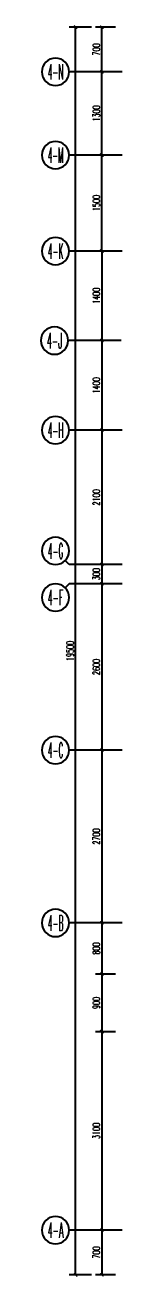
# Model space of a CAD drawing. Extents: x 184967 to 628822, y -100826 to 121332.
# Drawn here: x 252959 to 254225, y 290 to 19855 of the extents above; entities that cross this region are included whole.
import ezdxf
from ezdxf.enums import TextEntityAlignment as Align

# ---------------------------------------------------------------- set-up
doc = ezdxf.new("R2010")
doc.units = 0
doc.header["$MEASUREMENT"] = 0
for name, color, linetype in [('AXIS_TEXT', 7, 'Continuous'), ('PUB_DIM', 3, 'Continuous'), ('WALL', 145, 'Continuous')]:
    doc.layers.add(name, color=color, linetype=linetype)
doc.styles.add('_TCH_AXIS', font='COMPLEX', dxfattribs={"bigfont": 'GBCBIG'})
doc.styles.add('COMPLEX', font='COMPLEX')
doc.styles.add('尺寸标注', font='txt.shx', dxfattribs={"width": 0.6, "height": 110})
doc.dimstyles.new('1-50', dxfattribs={"dimscale": 50, "dimtxt": 110, "dimasz": 1, "dimexe": 2, "dimexo": 2, "dimgap": 0.6, "dimtad": 1, "dimdec": 0, "dimrnd": 5, "dimtxsty": '尺寸标注', "dimblk": 'ARCHTICK', "dimcen": 2.5, "dimclrd": 251, "dimclre": 251, "dimclrt": 50, "dimadec": 0, "dimazin": 0, "dimtfac": 1, "dimtdec": 0, "dimtix": 1, "dimtmove": 2, "dimatfit": 3, "dimldrblk": 'DOT', "dimfxl": 0, "dimarcsym": 0})

# ---------------------------------------------------------------- blocks, each defined once
blk = doc.blocks.new('_ArchTick')
at = {"color": 0, "linetype": 'ByBlock', "const_width": 0.4}
blk.add_lwpolyline([(-0.5, -0.5), (0.5, 0.5)], dxfattribs=at)
blk = doc.blocks.new('*D736')
at = {"layer": 'Defpoints', "color": 0, "linetype": 'ByBlock', "transparency": 16777216}
for p in [(253500, 19823), (254225, 19823), (254225, 323)]:
    blk.add_point(p, dxfattribs=at)
at = {"layer": 'PUB_DIM', "color": 251, "lineweight": -2, "transparency": 16777216}
for p, q in [((253750, 19823), (253400, 19823)), ((253500, 323), (253500, 19823)), ((253750, 323), (253400, 323))]:
    blk.add_line(p, q, dxfattribs=at)
at = {"layer": 'PUB_DIM', "color": 251, "linetype": 'ByBlock', "lineweight": -2, "transparency": 16777216, "xscale": 50, "yscale": 50, "zscale": 50}
for p, rotation in [((253500, 19823), 90), ((253500, 323), 270)]:
    blk.add_blockref('_ArchTick', p, dxfattribs=dict(at, rotation=rotation))
at = {"layer": 'PUB_DIM', "color": 50, "linetype": 'ByBlock', "transparency": 16777216, "insert": (253415, 10073), "char_height": 110, "attachment_point": 5, "rotation": 90, "style": '尺寸标注'}
blk.add_mtext('19500', dxfattribs=at)
blk = doc.blocks.new('_Dot')
at = {"color": 0, "linetype": 'ByBlock', "lineweight": -2}
blk.add_line((-0.5, 0), (-1, 0), dxfattribs=at)
at = {"color": 0, "linetype": 'ByBlock', "const_width": 0.5}
blk.add_lwpolyline([(-0.25, 0, 1), (0.25, 0, 1)], format="xyb", close=True, dxfattribs=at)
blk = doc.blocks.new('*D737')
at = {"layer": 'Defpoints', "color": 0, "linetype": 'ByBlock', "transparency": 16777216}
for p in [(253909, 19823), (254225, 19823), (254225, 19123)]:
    blk.add_point(p, dxfattribs=at)
at = {"layer": 'PUB_DIM', "color": 251, "lineweight": -2, "transparency": 16777216}
for p, q in [((254125, 19823), (253809, 19823)), ((253909, 19123), (253909, 19823)), ((254125, 19123), (253809, 19123))]:
    blk.add_line(p, q, dxfattribs=at)
at = {"layer": 'PUB_DIM', "color": 251, "linetype": 'ByBlock', "lineweight": -2, "transparency": 16777216, "xscale": 50, "yscale": 50, "zscale": 50}
for p, rotation in [((253909, 19823), 90), ((253909, 19123), 270)]:
    blk.add_blockref('_ArchTick', p, dxfattribs=dict(at, rotation=rotation))
at = {"layer": 'PUB_DIM', "color": 50, "linetype": 'ByBlock', "transparency": 16777216, "insert": (253824, 19473), "char_height": 110, "attachment_point": 5, "rotation": 90, "style": '尺寸标注'}
blk.add_mtext('700', dxfattribs=at)
blk = doc.blocks.new('*D738')
at = {"layer": 'Defpoints', "color": 0, "linetype": 'ByBlock', "transparency": 16777216}
for p in [(253909, 19123), (254225, 19123), (254225, 17823)]:
    blk.add_point(p, dxfattribs=at)
at = {"layer": 'PUB_DIM', "color": 251, "lineweight": -2, "transparency": 16777216}
for p, q in [((254125, 19123), (253809, 19123)), ((253909, 17823), (253909, 19123)), ((254125, 17823), (253809, 17823))]:
    blk.add_line(p, q, dxfattribs=at)
at = {"layer": 'PUB_DIM', "color": 251, "linetype": 'ByBlock', "lineweight": -2, "transparency": 16777216, "xscale": 50, "yscale": 50, "zscale": 50}
for p, rotation in [((253909, 19123), 90), ((253909, 17823), 270)]:
    blk.add_blockref('_ArchTick', p, dxfattribs=dict(at, rotation=rotation))
at = {"layer": 'PUB_DIM', "color": 50, "linetype": 'ByBlock', "transparency": 16777216, "insert": (253824, 18473), "char_height": 110, "attachment_point": 5, "rotation": 90, "style": '尺寸标注'}
blk.add_mtext('1300', dxfattribs=at)
blk = doc.blocks.new('*D739')
at = {"layer": 'Defpoints', "color": 0, "linetype": 'ByBlock', "transparency": 16777216}
for p in [(253909, 17823), (254225, 17823), (254225, 16323)]:
    blk.add_point(p, dxfattribs=at)
at = {"layer": 'PUB_DIM', "color": 251, "lineweight": -2, "transparency": 16777216}
for p, q in [((254125, 17823), (253809, 17823)), ((253909, 16323), (253909, 17823)), ((254125, 16323), (253809, 16323))]:
    blk.add_line(p, q, dxfattribs=at)
at = {"layer": 'PUB_DIM', "color": 251, "linetype": 'ByBlock', "lineweight": -2, "transparency": 16777216, "xscale": 50, "yscale": 50, "zscale": 50}
for p, rotation in [((253909, 17823), 90), ((253909, 16323), 270)]:
    blk.add_blockref('_ArchTick', p, dxfattribs=dict(at, rotation=rotation))
at = {"layer": 'PUB_DIM', "color": 50, "linetype": 'ByBlock', "transparency": 16777216, "insert": (253824, 17073), "char_height": 110, "attachment_point": 5, "rotation": 90, "style": '尺寸标注'}
blk.add_mtext('1500', dxfattribs=at)
blk = doc.blocks.new('*D740')
at = {"layer": 'Defpoints', "color": 0, "linetype": 'ByBlock', "transparency": 16777216}
for p in [(254225, 16323), (253909, 14923), (254225, 14923)]:
    blk.add_point(p, dxfattribs=at)
at = {"layer": 'PUB_DIM', "color": 251, "lineweight": -2, "transparency": 16777216}
for p, q in [((254125, 16323), (253809, 16323)), ((253909, 16323), (253909, 14923)), ((254125, 14923), (253809, 14923))]:
    blk.add_line(p, q, dxfattribs=at)
at = {"layer": 'PUB_DIM', "color": 251, "linetype": 'ByBlock', "lineweight": -2, "transparency": 16777216, "xscale": 50, "yscale": 50, "zscale": 50}
for p, rotation in [((253909, 16323), 90), ((253909, 14923), 270)]:
    blk.add_blockref('_ArchTick', p, dxfattribs=dict(at, rotation=rotation))
at = {"layer": 'PUB_DIM', "color": 50, "linetype": 'ByBlock', "transparency": 16777216, "insert": (253824, 15623), "char_height": 110, "attachment_point": 5, "rotation": 90, "style": '尺寸标注'}
blk.add_mtext('1400', dxfattribs=at)
blk = doc.blocks.new('*D741')
at = {"layer": 'Defpoints', "color": 0, "linetype": 'ByBlock', "transparency": 16777216}
for p in [(254225, 14923), (253909, 13523), (254225, 13523)]:
    blk.add_point(p, dxfattribs=at)
at = {"layer": 'PUB_DIM', "color": 251, "lineweight": -2, "transparency": 16777216}
for p, q in [((254125, 14923), (253809, 14923)), ((253909, 14923), (253909, 13523)), ((254125, 13523), (253809, 13523))]:
    blk.add_line(p, q, dxfattribs=at)
at = {"layer": 'PUB_DIM', "color": 251, "linetype": 'ByBlock', "lineweight": -2, "transparency": 16777216, "xscale": 50, "yscale": 50, "zscale": 50}
for p, rotation in [((253909, 14923), 90), ((253909, 13523), 270)]:
    blk.add_blockref('_ArchTick', p, dxfattribs=dict(at, rotation=rotation))
at = {"layer": 'PUB_DIM', "color": 50, "linetype": 'ByBlock', "transparency": 16777216, "insert": (253824, 14223), "char_height": 110, "attachment_point": 5, "rotation": 90, "style": '尺寸标注'}
blk.add_mtext('1400', dxfattribs=at)
blk = doc.blocks.new('*D742')
at = {"layer": 'Defpoints', "color": 0, "linetype": 'ByBlock', "transparency": 16777216}
for p in [(254225, 13523), (253909, 11423), (254225, 11423)]:
    blk.add_point(p, dxfattribs=at)
at = {"layer": 'PUB_DIM', "color": 251, "lineweight": -2, "transparency": 16777216}
for p, q in [((254125, 13523), (253809, 13523)), ((253909, 13523), (253909, 11423)), ((254125, 11423), (253809, 11423))]:
    blk.add_line(p, q, dxfattribs=at)
at = {"layer": 'PUB_DIM', "color": 251, "linetype": 'ByBlock', "lineweight": -2, "transparency": 16777216, "xscale": 50, "yscale": 50, "zscale": 50}
for p, rotation in [((253909, 13523), 90), ((253909, 11423), 270)]:
    blk.add_blockref('_ArchTick', p, dxfattribs=dict(at, rotation=rotation))
at = {"layer": 'PUB_DIM', "color": 50, "linetype": 'ByBlock', "transparency": 16777216, "insert": (253824, 12473), "char_height": 110, "attachment_point": 5, "rotation": 90, "style": '尺寸标注'}
blk.add_mtext('2100', dxfattribs=at)
blk = doc.blocks.new('*D743')
at = {"layer": 'Defpoints', "color": 0, "linetype": 'ByBlock', "transparency": 16777216}
for p in [(254225, 11423), (253909, 11123), (254225, 11123)]:
    blk.add_point(p, dxfattribs=at)
at = {"layer": 'PUB_DIM', "color": 251, "lineweight": -2, "transparency": 16777216}
for p, q in [((254125, 11423), (253809, 11423)), ((253909, 11423), (253909, 11123)), ((254125, 11123), (253809, 11123))]:
    blk.add_line(p, q, dxfattribs=at)
at = {"layer": 'PUB_DIM', "color": 251, "linetype": 'ByBlock', "lineweight": -2, "transparency": 16777216, "xscale": 50, "yscale": 50, "zscale": 50}
for p, rotation in [((253909, 11423), 90), ((253909, 11123), 270)]:
    blk.add_blockref('_ArchTick', p, dxfattribs=dict(at, rotation=rotation))
at = {"layer": 'PUB_DIM', "color": 50, "linetype": 'ByBlock', "transparency": 16777216, "insert": (253824, 11273), "char_height": 110, "attachment_point": 5, "rotation": 90, "style": '尺寸标注'}
blk.add_mtext('300', dxfattribs=at)
blk = doc.blocks.new('_AXISO')
blk.add_circle((0, 0), 0.5)
at = {"layer": 'AXIS_TEXT', "style": 'COMPLEX', "width": 1.041667}
blk.add_attdef('A', text='', height=0.56, dxfattribs=at).set_placement((-0.25, -0.28), (0.25, -0.28), align=Align.FIT)
blk = doc.blocks.new('*D744')
at = {"layer": 'Defpoints', "color": 0, "linetype": 'ByBlock', "transparency": 16777216}
for p in [(254225, 11123), (253909, 8523), (254225, 8523)]:
    blk.add_point(p, dxfattribs=at)
at = {"layer": 'WALL', "color": 251, "lineweight": -2, "transparency": 16777216}
for p, q in [((254125, 11123), (253809, 11123)), ((253909, 11123), (253909, 8523)), ((254125, 8523), (253809, 8523))]:
    blk.add_line(p, q, dxfattribs=at)
at = {"layer": 'WALL', "color": 251, "linetype": 'ByBlock', "lineweight": -2, "transparency": 16777216, "xscale": 50, "yscale": 50, "zscale": 50}
for p, rotation in [((253909, 11123), 90), ((253909, 8523), 270)]:
    blk.add_blockref('_ArchTick', p, dxfattribs=dict(at, rotation=rotation))
at = {"layer": 'WALL', "color": 50, "linetype": 'ByBlock', "transparency": 16777216, "insert": (253824, 9823), "char_height": 110, "attachment_point": 5, "rotation": 90, "style": '尺寸标注'}
blk.add_mtext('2600', dxfattribs=at)
blk = doc.blocks.new('*D745')
at = {"layer": 'Defpoints', "color": 0, "linetype": 'ByBlock', "transparency": 16777216}
for p in [(254225, 8523), (253909, 5823), (254225, 5823)]:
    blk.add_point(p, dxfattribs=at)
at = {"layer": 'WALL', "color": 251, "lineweight": -2, "transparency": 16777216}
for p, q in [((254125, 8523), (253809, 8523)), ((253909, 8523), (253909, 5823)), ((254125, 5823), (253809, 5823))]:
    blk.add_line(p, q, dxfattribs=at)
at = {"layer": 'WALL', "color": 251, "linetype": 'ByBlock', "lineweight": -2, "transparency": 16777216, "xscale": 50, "yscale": 50, "zscale": 50}
for p, rotation in [((253909, 8523), 90), ((253909, 5823), 270)]:
    blk.add_blockref('_ArchTick', p, dxfattribs=dict(at, rotation=rotation))
at = {"layer": 'WALL', "color": 50, "linetype": 'ByBlock', "transparency": 16777216, "insert": (253824, 7173), "char_height": 110, "attachment_point": 5, "rotation": 90, "style": '尺寸标注'}
blk.add_mtext('2700', dxfattribs=at)
blk = doc.blocks.new('*D746')
at = {"layer": 'Defpoints', "color": 0, "linetype": 'ByBlock', "transparency": 16777216}
for p in [(254225, 5823), (253909, 5023), (254225, 5023)]:
    blk.add_point(p, dxfattribs=at)
at = {"layer": 'WALL', "color": 251, "lineweight": -2, "transparency": 16777216}
for p, q in [((254125, 5823), (253809, 5823)), ((253909, 5823), (253909, 5023)), ((254125, 5023), (253809, 5023))]:
    blk.add_line(p, q, dxfattribs=at)
at = {"layer": 'WALL', "color": 251, "linetype": 'ByBlock', "lineweight": -2, "transparency": 16777216, "xscale": 50, "yscale": 50, "zscale": 50}
for p, rotation in [((253909, 5823), 90), ((253909, 5023), 270)]:
    blk.add_blockref('_ArchTick', p, dxfattribs=dict(at, rotation=rotation))
at = {"layer": 'WALL', "color": 50, "linetype": 'ByBlock', "transparency": 16777216, "insert": (253824, 5423), "char_height": 110, "attachment_point": 5, "rotation": 90, "style": '尺寸标注'}
blk.add_mtext('800', dxfattribs=at)
blk = doc.blocks.new('*D747')
at = {"layer": 'Defpoints', "color": 0, "linetype": 'ByBlock', "transparency": 16777216}
for p in [(254225, 5023), (253909, 4123), (254225, 4123)]:
    blk.add_point(p, dxfattribs=at)
at = {"layer": 'WALL', "color": 251, "lineweight": -2, "transparency": 16777216}
for p, q in [((254125, 5023), (253809, 5023)), ((253909, 5023), (253909, 4123)), ((254125, 4123), (253809, 4123))]:
    blk.add_line(p, q, dxfattribs=at)
at = {"layer": 'WALL', "color": 251, "linetype": 'ByBlock', "lineweight": -2, "transparency": 16777216, "xscale": 50, "yscale": 50, "zscale": 50}
for p, rotation in [((253909, 5023), 90), ((253909, 4123), 270)]:
    blk.add_blockref('_ArchTick', p, dxfattribs=dict(at, rotation=rotation))
at = {"layer": 'WALL', "color": 50, "linetype": 'ByBlock', "transparency": 16777216, "insert": (253824, 4573), "char_height": 110, "attachment_point": 5, "rotation": 90, "style": '尺寸标注'}
blk.add_mtext('900', dxfattribs=at)
blk = doc.blocks.new('*D748')
at = {"layer": 'Defpoints', "color": 0, "linetype": 'ByBlock', "transparency": 16777216}
for p in [(254225, 4123), (253909, 1023), (254225, 1023)]:
    blk.add_point(p, dxfattribs=at)
at = {"layer": 'WALL', "color": 251, "lineweight": -2, "transparency": 16777216}
for p, q in [((254125, 4123), (253809, 4123)), ((253909, 4123), (253909, 1023)), ((254125, 1023), (253809, 1023))]:
    blk.add_line(p, q, dxfattribs=at)
at = {"layer": 'WALL', "color": 251, "linetype": 'ByBlock', "lineweight": -2, "transparency": 16777216, "xscale": 50, "yscale": 50, "zscale": 50}
for p, rotation in [((253909, 4123), 90), ((253909, 1023), 270)]:
    blk.add_blockref('_ArchTick', p, dxfattribs=dict(at, rotation=rotation))
at = {"layer": 'WALL', "color": 50, "linetype": 'ByBlock', "transparency": 16777216, "insert": (253824, 2573), "char_height": 110, "attachment_point": 5, "rotation": 90, "style": '尺寸标注'}
blk.add_mtext('3100', dxfattribs=at)
blk = doc.blocks.new('*D749')
at = {"layer": 'Defpoints', "color": 0, "linetype": 'ByBlock', "transparency": 16777216}
for p in [(254225, 1023), (253909, 323), (254225, 323)]:
    blk.add_point(p, dxfattribs=at)
at = {"layer": 'WALL', "color": 251, "lineweight": -2, "transparency": 16777216}
for p, q in [((254125, 1023), (253809, 1023)), ((253909, 1023), (253909, 323)), ((254125, 323), (253809, 323))]:
    blk.add_line(p, q, dxfattribs=at)
at = {"layer": 'WALL', "color": 251, "linetype": 'ByBlock', "lineweight": -2, "transparency": 16777216, "xscale": 50, "yscale": 50, "zscale": 50}
for p, rotation in [((253909, 1023), 90), ((253909, 323), 270)]:
    blk.add_blockref('_ArchTick', p, dxfattribs=dict(at, rotation=rotation))
at = {"layer": 'WALL', "color": 50, "linetype": 'ByBlock', "transparency": 16777216, "insert": (253824, 673), "char_height": 110, "attachment_point": 5, "rotation": 90, "style": '尺寸标注'}
blk.add_mtext('700', dxfattribs=at)

msp = doc.modelspace()

# ---------------------------------------------------------------- linework, layer by layer
at = {"layer": 'PUB_DIM', "linetype": 'ByBlock'}
for p, q in [((254225.2, 19122.5), (253400.3, 19122.5)), ((254225.2, 17822.5), (253400.3, 17822.5)), ((254225.2, 16322.5), (253400.3, 16322.5)), ((254210.2, 14922.5), (253385.3, 14922.5)), ((254225.2, 13522.5), (253400.3, 13522.5)), ((253400.3, 11422.5), (253337.8, 11485)), ((254225.2, 11422.5), (253400.3, 11422.5)), ((253400.3, 11122.5), (253337.8, 11060)), ((254225.2, 11122.5), (253400.3, 11122.5)), ((254225.2, 8522.5), (253400.3, 8522.5)), ((254225.2, 5822.5), (253400.3, 5822.5)), ((254225.2, 1022.5), (253400.3, 1022.5))]:
    msp.add_line(p, q, dxfattribs=at)

# ---------------------------------------------------------------- block references
ref = msp.add_blockref('_AXISO', (253187, 19122.5), dxfattribs=dict(at, xscale=-426.6560000000001, yscale=426.6560000000001, zscale=426.6560000000001))
ref.add_attrib('A', '4-N', dxfattribs={"layer": 'AXIS_TEXT', "height": 241.35, "style": '_TCH_AXIS', "width": 0.318182}).set_placement((253066.3, 19001.8), (253307.7, 19001.8), align=Align.FIT)
ref = msp.add_blockref('_AXISO', (253187, 17822.5), dxfattribs=dict(at, xscale=-426.6560000000001, yscale=426.6560000000001, zscale=426.6560000000001))
ref.add_attrib('A', '4-M', dxfattribs={"layer": 'AXIS_TEXT', "height": 241.35, "style": '_TCH_AXIS', "width": 0.308824}).set_placement((253066.3, 17701.8), (253307.7, 17701.8), align=Align.FIT)
ref = msp.add_blockref('_AXISO', (253187, 16322.5), dxfattribs=dict(at, xscale=-426.6560000000001, yscale=426.6560000000001, zscale=426.6560000000001))
ref.add_attrib('A', '4-K', dxfattribs={"layer": 'AXIS_TEXT', "height": 241.35, "style": '_TCH_AXIS', "width": 0.318182}).set_placement((253066.3, 16201.8), (253307.7, 16201.8), align=Align.FIT)
ref = msp.add_blockref('_AXISO', (253172, 14922.5), dxfattribs=dict(at, xscale=-426.6560000000001, yscale=426.6560000000001, zscale=426.6560000000001))
ref.add_attrib('A', '4-J', dxfattribs={"layer": 'AXIS_TEXT', "height": 241.35, "style": '_TCH_AXIS', "width": 0.362069}).set_placement((253051.3, 14801.8), (253292.7, 14801.8), align=Align.FIT)
ref = msp.add_blockref('_AXISO', (253187, 13522.5), dxfattribs=dict(at, xscale=-426.6560000000001, yscale=426.6560000000001, zscale=426.6560000000001))
ref.add_attrib('A', '4-H', dxfattribs={"layer": 'AXIS_TEXT', "height": 241.35, "style": '_TCH_AXIS', "width": 0.313433}).set_placement((253066.3, 13401.8), (253307.7, 13401.8), align=Align.FIT)
ref = msp.add_blockref('_AXISO', (253187, 11635.9), dxfattribs=dict(at, xscale=-426.6560000000001, yscale=426.6560000000001, zscale=426.6560000000001))
ref.add_attrib('A', '4-G', dxfattribs={"layer": 'AXIS_TEXT', "height": 241.35, "style": '_TCH_AXIS', "width": 0.323077}).set_placement((253066.3, 11515.2), (253307.7, 11515.2), align=Align.FIT)
ref = msp.add_blockref('_AXISO', (253187, 10909.2), dxfattribs=dict(at, xscale=-426.6560000000001, yscale=426.6560000000001, zscale=426.6560000000001))
ref.add_attrib('A', '4-F', dxfattribs={"layer": 'AXIS_TEXT', "height": 241.35, "style": '_TCH_AXIS', "width": 0.333333}).set_placement((253066.3, 10788.5), (253307.7, 10788.5), align=Align.FIT)
ref = msp.add_blockref('_AXISO', (253187, 8522.5), dxfattribs=dict(at, xscale=-426.6560000000001, yscale=426.6560000000001, zscale=426.6560000000001))
ref.add_attrib('A', '4-C', dxfattribs={"layer": 'AXIS_TEXT', "height": 241.35, "style": '_TCH_AXIS', "width": 0.33871}).set_placement((253066.3, 8401.8), (253307.7, 8401.8), align=Align.FIT)
ref = msp.add_blockref('_AXISO', (253187, 5822.5), dxfattribs=dict(at, xscale=-426.6560000000001, yscale=426.6560000000001, zscale=426.6560000000001))
ref.add_attrib('A', '4-B', dxfattribs={"layer": 'AXIS_TEXT', "height": 241.35, "style": '_TCH_AXIS', "width": 0.328125}).set_placement((253066.3, 5701.8), (253307.7, 5701.8), align=Align.FIT)
ref = msp.add_blockref('_AXISO', (253187, 1022.5), dxfattribs=dict(at, xscale=-426.6560000000001, yscale=426.6560000000001, zscale=426.6560000000001))
ref.add_attrib('A', '4-A', dxfattribs={"layer": 'AXIS_TEXT', "height": 241.35, "style": '_TCH_AXIS', "width": 0.323077}).set_placement((253066.3, 901.8), (253307.7, 901.8), align=Align.FIT)

# ---------------------------------------------------------------- dimensions: what is measured, and where the dimension line sits
for p1, p2, distance, picture, middle in [((254225.2, 322.5), (254225.2, 19822.5), 725.2, '*D736', (253415, 10072.5)), ((254225.2, 19122.5), (254225.2, 19822.5), 316.3, '*D737', (253823.9, 19472.5)), ((254225.2, 17822.5), (254225.2, 19122.5), 316.3, '*D738', (253823.9, 18472.5)), ((254225.2, 16322.5), (254225.2, 17822.5), 316.3, '*D739', (253823.9, 17072.5))]:
    dim = msp.add_aligned_dim(p1=p1, p2=p2, distance=distance, dimstyle='1-50', override={"dimfxl": 5, "dimfxlon": 1}, dxfattribs=at)
    dim.commit()
    dim.dimension.update_dxf_attribs({"geometry": picture, "text_midpoint": middle})
for base, p1, p2, picture, middle in [((253908.9, 14922.5), (254225.2, 16322.5), (254225.2, 14922.5), '*D740', (253823.9, 15622.5)), ((253908.9, 13522.5), (254225.2, 14922.5), (254225.2, 13522.5), '*D741', (253823.9, 14222.5)), ((253908.9, 11422.5), (254225.2, 13522.5), (254225.2, 11422.5), '*D742', (253823.9, 12472.5)), ((253908.9, 11122.5), (254225.2, 11422.5), (254225.2, 11122.5), '*D743', (253823.9, 11272.5))]:
    dim = msp.add_linear_dim(base=base, p1=p1, p2=p2, angle=270, dimstyle='1-50', override={"dimfxl": 5, "dimfxlon": 1}, dxfattribs=at)
    dim.commit()
    dim.dimension.update_dxf_attribs({"geometry": picture, "text_midpoint": middle})
at = {"layer": 'WALL', "color": 1, "linetype": 'ByBlock'}
for base, p1, p2, picture, middle in [((253908.9, 8522.5), (254225.2, 11122.5), (254225.2, 8522.5), '*D744', (253823.9, 9822.5)), ((253908.9, 5822.5), (254225.2, 8522.5), (254225.2, 5822.5), '*D745', (253823.9, 7172.5)), ((253908.9, 5022.5), (254225.2, 5822.5), (254225.2, 5022.5), '*D746', (253823.9, 5422.5)), ((253908.9, 4122.5), (254225.2, 5022.5), (254225.2, 4122.5), '*D747', (253823.9, 4572.5)), ((253908.9, 1022.5), (254225.2, 4122.5), (254225.2, 1022.5), '*D748', (253823.9, 2572.5)), ((253908.9, 322.5), (254225.2, 1022.5), (254225.2, 322.5), '*D749', (253823.9, 672.5))]:
    dim = msp.add_linear_dim(base=base, p1=p1, p2=p2, angle=270, dimstyle='1-50', override={"dimfxl": 5, "dimfxlon": 1}, dxfattribs=at)
    dim.commit()
    dim.dimension.update_dxf_attribs({"geometry": picture, "text_midpoint": middle})

doc.saveas('drawing.dxf')
